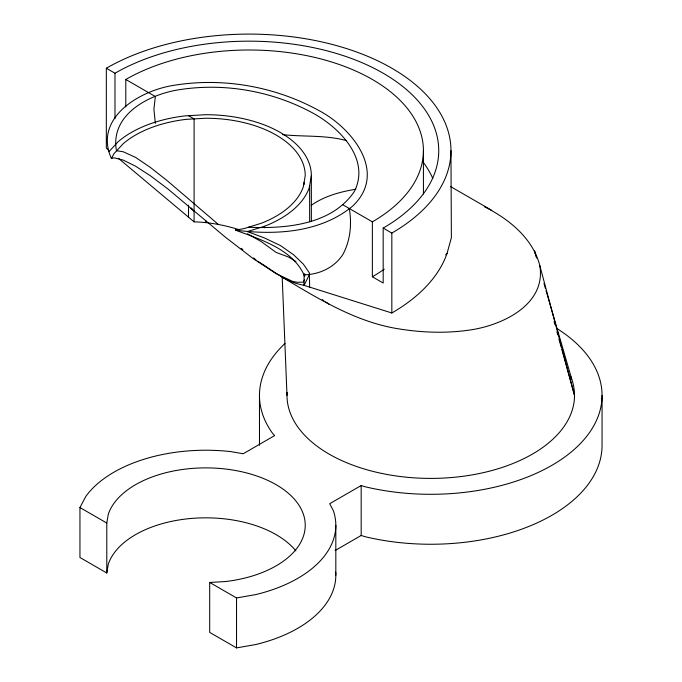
<?xml version="1.0" encoding="UTF-8"?>
<svg xmlns="http://www.w3.org/2000/svg" width="682" height="682" viewBox="0 0 682 682"><rect width="100%" height="100%" fill="white"/><g stroke="black" fill="none" stroke-linecap="round" stroke-linejoin="round"><path stroke-width="1.02" d="M285.042 343.43A171.293 98.89 0 0 0 272.51 433.258L274.667 435.585L243.176 453.76L231.181 451.663A129.998 75.054 0 0 0 85.719 496.556L79.947 507.544L79.947 557.492L106.793 572.999L106.793 523.043L108.327 514.083A99.41 57.39 0 0 1 212.324 468.005A99.41 57.39 0 0 1 305.025 521.525A99.41 57.39 0 0 1 225.213 581.567L209.689 582.454L209.689 632.402L236.535 647.9L255.571 644.567A129.998 75.054 0 0 0 335.706 572.079M106.793 572.999L108.327 564.031A99.41 57.39 0 0 1 193.85 518.252A99.41 57.39 0 0 1 295.852 550.886M108.932 151.66L118.08 141.779A105.531 60.928 0 0 1 185.24 115.872L205.828 114.704A105.531 60.928 0 0 1 311.35 175.632L309.321 187.516A105.531 60.928 0 0 1 264.454 226.288L247.344 231.565L264.454 237.95L280.447 245.563L293.567 254.753L303.32 264.087L309.321 272.783L309.645 287.105M304.462 283.388L304.078 285.357L391.835 312.987A201.881 116.554 0 0 0 447.077 253.312L451.373 237.694L450.955 150.654M304.598 279.364L303.32 282.143L297.667 282.314L292.74 281.453L276.116 273.653L253.082 258.546L225.452 237.251L167.781 188.863L150.594 175.905L135.53 166.186L123.169 160.074L113.979 157.798L111.413 158.556C93.102 117.577 140.347 90.135 174.609 85.207C223.679 77.347 275.187 86.563 318.724 110.441C351.69 127.653 388.015 172.188 352.969 205.802C320.796 232.818 275.366 235.358 235.401 230.132L243.866 228.649L261.053 223.346A99.41 57.39 0 0 0 303.32 186.825L305.238 175.632A99.41 57.39 0 0 0 205.828 118.233L186.433 119.333A99.41 57.39 0 0 0 123.169 143.74L113.979 153.663L111.413 158.556M309.645 274.087L304.078 285.357L304.078 274.701L305.562 274.829C320.497 273.959 334.785 267.131 342.995 254.301C350.412 240.269 351.955 224.02 349.295 208.513M445.644 254.863L447.077 253.312M311.197 205.367C324.214 196.152 340.241 191.753 355.825 189.238M557.441 328.843A171.293 98.89 0 0 1 570.911 452.268A171.293 98.89 0 0 1 365.211 486.778L361.179 485.533L329.687 503.717L333.327 510.63A129.998 75.054 0 0 1 255.571 594.619L236.535 597.952L209.689 582.454M335.084 550.544L361.179 535.481L365.211 536.725A171.293 98.89 0 0 0 602.053 445.355L602.053 395.407M118.54 158.403L194.089 221.855C209.365 222.221 224.557 225.111 239.135 229.689M282.578 134.635C303.831 136.98 325.425 134.84 346.303 140.594M248.913 227.097L250.857 227.328C287.403 228.649 332.177 224.404 354.461 191.335C370.394 159.051 339.883 128.054 313.532 113.442C272.774 91.081 224.557 82.454 178.616 89.811C149.128 94.44 110.689 114.295 116.272 149.622L116.682 150.748L123.169 151.745L135.53 157.363L150.594 167.584L167.781 181.148L218.555 224.625M303.32 285.11C286.005 282.305 272.186 269.995 257.574 261.146M235.401 230.132C260.481 239.45 293.567 249.467 304.658 276.346M484.314 206.68C508.687 218.931 532.744 238.044 539.82 265.596L574.525 395.407L561.763 349.278M280.447 276.15C317.744 298.315 355.569 322.228 399.285 328.946C423.761 332.876 448.722 333.541 473.231 329.491C504.544 324.044 546.094 303.814 539.82 265.596M450.504 186.527L491.756 210.346M108.77 150.21L106.332 148.156L106.332 68.234L114.985 73.23A189.647 109.487 0 0 1 383.182 73.23A189.647 109.487 0 0 1 383.182 228.078L383.182 283.021L372.363 276.773L372.363 221.829A174.353 100.663 0 0 0 372.363 79.479A174.353 100.663 0 0 0 125.795 79.479L125.795 106.946M125.795 79.479L155.351 96.537L153.91 109.197L155.334 123.357M188.513 115.684L194.089 118.898L194.089 221.855M342.807 204.77L372.363 221.829M383.182 228.078L391.835 233.073L391.835 312.987M190.798 208.573L194.089 211.198M303.754 273.78L305.562 274.829M79.947 507.544L106.793 523.043M247.361 233.73L261.053 241.462L276.116 252.425L288.477 257.02L295.997 261.59M322.151 299.543L323.89 300.719M325.629 301.896L329.108 304.249M241.198 248.325L242.869 249.595M253.516 257.932L255.955 259.859M191.437 208.053L192.605 209.613M536.598 257.992L534.526 250.865L535.941 255.989M543.98 283.465L545.464 288.554M546.052 290.592L571.763 379.218M554.099 321.597L554.952 324.675M556.938 331.853L557.791 334.922M558.925 339.022L561.192 347.223M304.044 273.797L304.436 275.656M282.169 276.585L287.003 395.407M423.428 150.654L423.428 193.978M361.179 485.533L361.179 535.481M335.825 525.276L335.825 575.224M311.35 175.632L311.35 221.249M309.645 185.623L309.645 221.744M304.078 182.409L304.078 184.532M264.454 226.288L264.454 227.788M259.475 395.407L259.475 445.355M236.535 597.952L236.535 647.9M205.828 220.593L205.828 222.409M188.513 205.154L188.513 217.174M114.985 73.23L114.985 118.668M570.706 376.413A143.766 82.999 0 0 1 444.698 478.014A143.766 82.999 0 0 1 287.096 392.363M423.13 162.12A189.647 109.487 0 0 1 432.84 178.531M106.332 68.234A201.881 116.554 0 0 1 391.835 68.234A201.881 116.554 0 0 1 391.835 233.073M384.29 269.151A174.353 100.663 0 0 1 372.363 276.773"/></g></svg>
